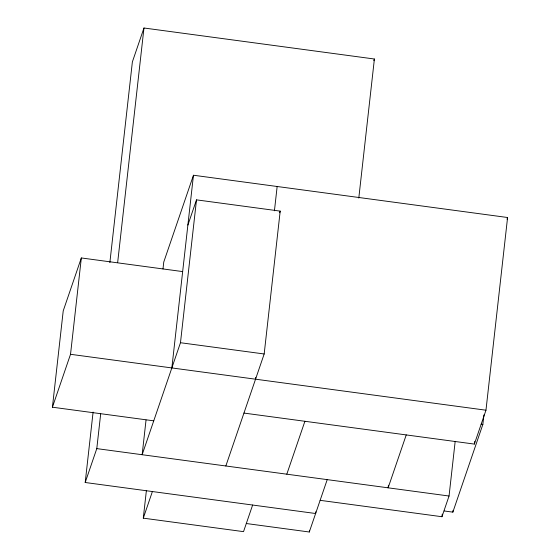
<?xml version="1.0" encoding="UTF-8"?>
<svg xmlns="http://www.w3.org/2000/svg" width="560" height="560" viewBox="0 0 560 560"><rect width="100%" height="100%" fill="white"/><g stroke="black" fill="none" stroke-linecap="round" stroke-linejoin="round"><path stroke-width="0.84" d="M153.748 420.833L52.416 407.204L63.224 310.856L81.333 257.95L182.658 271.586M52.416 407.204L70.525 354.298L81.333 257.95M315.812 511.77L315.623 513.513L85.197 482.503L93.093 412.111M109.858 262.633L132.377 61.887L143.969 28L374.395 59.01L358.799 198.058M85.197 482.503L96.789 448.616L100.688 413.854M117.649 262.64L143.969 28M146.041 420L142.149 454.72L180.474 342.72L196.504 199.857L280.196 211.12L264.173 353.983L225.841 465.983M162.988 268.968L163.765 262.024L193.466 175.238L507.584 217.511L485.968 410.2L474.369 444.087L243.95 413.077M252.63 505.036L243.523 531.643L143.29 518.154L146.405 490.378M171.85 367.934L193.466 175.238M255.542 379.197L255.738 377.461M274.428 210.805L277.158 186.501M246.302 523.523L309.295 532L309.491 530.264M388.423 485.219L388.129 487.823L406.238 434.917M320.131 500.332L441.959 516.726L442.253 514.122M441.959 516.726L449.05 496.02L455.182 441.336M444.213 510.972L452.851 512.134L453.04 510.398M474.369 444.087L474.663 441.483M452.851 512.134L482.86 424.431L483.931 414.883M187.873 225.071L196.504 199.857M143.29 518.154L152.397 491.547M279.636 212.751L280.196 211.12M373.828 60.662L374.395 59.01M286.804 474.187L304.906 421.281M309.295 532L327.215 479.626M507.017 219.163L507.584 217.511M180.474 342.72L264.173 353.983M70.525 354.298L485.968 410.2M481.131 424.2L482.86 424.431M96.789 448.616L449.05 496.02"/></g></svg>
